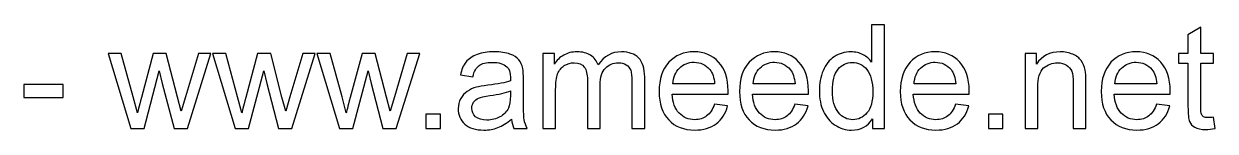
# Model space of a CAD drawing. Header units: millimetres. Extents: x -451 to 199, y -102 to 508.
# Drawn here: x 121.5 to 191.3, y -102.3 to -96.1 of the extents above; entities that cross this region are included whole.
import ezdxf

# ---------------------------------------------------------------- set-up
doc = ezdxf.new("R2010")
doc.units = ezdxf.units.MM
doc.header["$MEASUREMENT"] = 0
doc.layers.add('Layer 1', color=7, linetype='Continuous')

msp = doc.modelspace()

# ---------------------------------------------------------------- linework, layer by layer
at = {"layer": 'Layer 1', "color": 250}
for points, knots in [([(171.2535, -102.19), (171.2535, -102.19), (171.2535, -101.6326), (171.2535, -101.6326), (171.2535, -101.6326), (170.9756, -102.0658), (170.5663, -102.2831), (170.0259, -102.2831), (170.0259, -102.2831), (169.6759, -102.2831), (169.3542, -102.1872), (169.0621, -101.9939), (169.0621, -101.9939), (168.7686, -101.8019), (168.5414, -101.5324), (168.3791, -101.1881), (168.3791, -101.1881), (168.2182, -100.8424), (168.1378, -100.4459), (168.1378, -99.9971), (168.1378, -99.9971), (168.1378, -99.5597), (168.2112, -99.1632), (168.3565, -98.8061), (168.3565, -98.8061), (168.5033, -98.4505), (168.722, -98.1768), (169.0141, -97.9877), (169.0141, -97.9877), (169.3048, -97.7972), (169.6322, -97.7026), (169.992, -97.7026), (169.992, -97.7026), (170.2573, -97.7026), (170.493, -97.7591), (170.699, -97.8706), (170.699, -97.8706), (170.905, -97.9821), (171.0729, -98.1288), (171.2027, -98.308), (171.2027, -98.308), (171.2027, -98.308), (171.2027, -96.1278), (171.2027, -96.1278), (171.2027, -96.1278), (171.2027, -96.1278), (171.9478, -96.1278), (171.9478, -96.1278), (171.9478, -96.1278), (171.9478, -96.1278), (171.9478, -102.19), (171.9478, -102.19), (171.9478, -102.19), (171.9478, -102.19), (171.2535, -102.19), (171.2535, -102.19)], [0, 0, 0, 0, 0.0666667, 0.0666667, 0.0666667, 0.0666667, 0.1333333, 0.1333333, 0.1333333, 0.1333333, 0.2, 0.2, 0.2, 0.2, 0.2666667, 0.2666667, 0.2666667, 0.2666667, 0.3333333, 0.3333333, 0.3333333, 0.3333333, 0.4, 0.4, 0.4, 0.4, 0.4666667, 0.4666667, 0.4666667, 0.4666667, 0.5333333, 0.5333333, 0.5333333, 0.5333333, 0.6, 0.6, 0.6, 0.6, 0.6666667, 0.6666667, 0.6666667, 0.6666667, 0.7333333, 0.7333333, 0.7333333, 0.7333333, 0.8, 0.8, 0.8, 0.8, 0.8666667, 0.8666667, 0.8666667, 0.8666667, 1, 1, 1, 1]), ([(191.2222, -101.5254), (191.2222, -101.5254), (191.3238, -102.1829), (191.3238, -102.1829), (191.3238, -102.1829), (191.115, -102.2267), (190.9273, -102.2493), (190.7636, -102.2493), (190.7636, -102.2493), (190.4941, -102.2493), (190.2853, -102.2069), (190.1357, -102.1209), (190.1357, -102.1209), (189.9875, -102.0348), (189.8831, -101.9233), (189.8224, -101.7836), (189.8224, -101.7836), (189.7617, -101.6439), (189.7321, -101.3504), (189.7321, -100.9031), (189.7321, -100.9031), (189.7321, -100.9031), (189.7321, -98.3715), (189.7321, -98.3715), (189.7321, -98.3715), (189.7321, -98.3715), (189.1818, -98.3715), (189.1818, -98.3715), (189.1818, -98.3715), (189.1818, -98.3715), (189.1818, -97.7958), (189.1818, -97.7958), (189.1818, -97.7958), (189.1818, -97.7958), (189.7321, -97.7958), (189.7321, -97.7958), (189.7321, -97.7958), (189.7321, -97.7958), (189.7321, -96.7092), (189.7321, -96.7092), (189.7321, -96.7092), (189.7321, -96.7092), (190.4772, -96.2619), (190.4772, -96.2619), (190.4772, -96.2619), (190.4772, -96.2619), (190.4772, -97.7958), (190.4772, -97.7958), (190.4772, -97.7958), (190.4772, -97.7958), (191.2222, -97.7958), (191.2222, -97.7958), (191.2222, -97.7958), (191.2222, -97.7958), (191.2222, -98.3715), (191.2222, -98.3715), (191.2222, -98.3715), (191.2222, -98.3715), (190.4772, -98.3715), (190.4772, -98.3715), (190.4772, -98.3715), (190.4772, -98.3715), (190.4772, -100.9454), (190.4772, -100.9454), (190.4772, -100.9454), (190.4772, -101.1585), (190.4899, -101.2954), (190.5167, -101.356), (190.5167, -101.356), (190.5421, -101.4167), (190.5844, -101.4647), (190.6437, -101.5014), (190.6437, -101.5014), (190.703, -101.5367), (190.7876, -101.555), (190.8977, -101.555), (190.8977, -101.555), (190.9795, -101.555), (191.0882, -101.5451), (191.2222, -101.5254)], [0, 0, 0, 0, 0.047619, 0.047619, 0.047619, 0.047619, 0.0952381, 0.0952381, 0.0952381, 0.0952381, 0.1428571, 0.1428571, 0.1428571, 0.1428571, 0.1904762, 0.1904762, 0.1904762, 0.1904762, 0.2380952, 0.2380952, 0.2380952, 0.2380952, 0.2857143, 0.2857143, 0.2857143, 0.2857143, 0.3333333, 0.3333333, 0.3333333, 0.3333333, 0.3809524, 0.3809524, 0.3809524, 0.3809524, 0.4285714, 0.4285714, 0.4285714, 0.4285714, 0.4761905, 0.4761905, 0.4761905, 0.4761905, 0.5238095, 0.5238095, 0.5238095, 0.5238095, 0.5714286, 0.5714286, 0.5714286, 0.5714286, 0.6190476, 0.6190476, 0.6190476, 0.6190476, 0.6666667, 0.6666667, 0.6666667, 0.6666667, 0.7142857, 0.7142857, 0.7142857, 0.7142857, 0.7619048, 0.7619048, 0.7619048, 0.7619048, 0.8095238, 0.8095238, 0.8095238, 0.8095238, 0.8571429, 0.8571429, 0.8571429, 0.8571429, 0.9047619, 0.9047619, 0.9047619, 0.9047619, 1, 1, 1, 1]), ([(127.7995, -102.19), (127.7995, -102.19), (126.4717, -97.7958), (126.4717, -97.7958), (126.4717, -97.7958), (126.4717, -97.7958), (127.2506, -97.7958), (127.2506, -97.7958), (127.2506, -97.7958), (127.2506, -97.7958), (127.9519, -100.3316), (127.9519, -100.3316), (127.9519, -100.3316), (127.9519, -100.3316), (128.2003, -101.2756), (128.2003, -101.2756), (128.2003, -101.2756), (128.2102, -101.229), (128.2864, -100.9271), (128.4275, -100.3697), (128.4275, -100.3697), (128.4275, -100.3697), (129.1232, -97.7958), (129.1232, -97.7958), (129.1232, -97.7958), (129.1232, -97.7958), (129.8866, -97.7958), (129.8866, -97.7958), (129.8866, -97.7958), (129.8866, -97.7958), (130.5484, -100.3471), (130.5484, -100.3471), (130.5484, -100.3471), (130.5484, -100.3471), (130.7643, -101.1839), (130.7643, -101.1839), (130.7643, -101.1839), (130.7643, -101.1839), (131.0169, -100.3358), (131.0169, -100.3358), (131.0169, -100.3358), (131.0169, -100.3358), (131.7761, -97.7958), (131.7761, -97.7958), (131.7761, -97.7958), (131.7761, -97.7958), (132.5, -97.7958), (132.5, -97.7958), (132.5, -97.7958), (132.5, -97.7958), (131.1213, -102.19), (131.1213, -102.19), (131.1213, -102.19), (131.1213, -102.19), (130.3508, -102.19), (130.3508, -102.19), (130.3508, -102.19), (130.3508, -102.19), (129.6537, -99.5611), (129.6537, -99.5611), (129.6537, -99.5611), (129.6537, -99.5611), (129.4773, -98.809), (129.4773, -98.809), (129.4773, -98.809), (129.4773, -98.809), (128.5883, -102.19), (128.5883, -102.19), (128.5883, -102.19), (128.5883, -102.19), (127.7995, -102.19), (127.7995, -102.19)], [0, 0, 0, 0, 0.0526316, 0.0526316, 0.0526316, 0.0526316, 0.1052632, 0.1052632, 0.1052632, 0.1052632, 0.1578947, 0.1578947, 0.1578947, 0.1578947, 0.2105263, 0.2105263, 0.2105263, 0.2105263, 0.2631579, 0.2631579, 0.2631579, 0.2631579, 0.3157895, 0.3157895, 0.3157895, 0.3157895, 0.3684211, 0.3684211, 0.3684211, 0.3684211, 0.4210526, 0.4210526, 0.4210526, 0.4210526, 0.4736842, 0.4736842, 0.4736842, 0.4736842, 0.5263158, 0.5263158, 0.5263158, 0.5263158, 0.5789474, 0.5789474, 0.5789474, 0.5789474, 0.6315789, 0.6315789, 0.6315789, 0.6315789, 0.6842105, 0.6842105, 0.6842105, 0.6842105, 0.7368421, 0.7368421, 0.7368421, 0.7368421, 0.7894737, 0.7894737, 0.7894737, 0.7894737, 0.8421053, 0.8421053, 0.8421053, 0.8421053, 0.8947368, 0.8947368, 0.8947368, 0.8947368, 1, 1, 1, 1]), ([(133.9139, -102.19), (133.9139, -102.19), (132.5861, -97.7958), (132.5861, -97.7958), (132.5861, -97.7958), (132.5861, -97.7958), (133.365, -97.7958), (133.365, -97.7958), (133.365, -97.7958), (133.365, -97.7958), (134.0663, -100.3316), (134.0663, -100.3316), (134.0663, -100.3316), (134.0663, -100.3316), (134.3147, -101.2756), (134.3147, -101.2756), (134.3147, -101.2756), (134.3246, -101.229), (134.4008, -100.9271), (134.5419, -100.3697), (134.5419, -100.3697), (134.5419, -100.3697), (135.2376, -97.7958), (135.2376, -97.7958), (135.2376, -97.7958), (135.2376, -97.7958), (136.001, -97.7958), (136.001, -97.7958), (136.001, -97.7958), (136.001, -97.7958), (136.6628, -100.3471), (136.6628, -100.3471), (136.6628, -100.3471), (136.6628, -100.3471), (136.8787, -101.1839), (136.8787, -101.1839), (136.8787, -101.1839), (136.8787, -101.1839), (137.1313, -100.3358), (137.1313, -100.3358), (137.1313, -100.3358), (137.1313, -100.3358), (137.8905, -97.7958), (137.8905, -97.7958), (137.8905, -97.7958), (137.8905, -97.7958), (138.6144, -97.7958), (138.6144, -97.7958), (138.6144, -97.7958), (138.6144, -97.7958), (137.2357, -102.19), (137.2357, -102.19), (137.2357, -102.19), (137.2357, -102.19), (136.4652, -102.19), (136.4652, -102.19), (136.4652, -102.19), (136.4652, -102.19), (135.7681, -99.5611), (135.7681, -99.5611), (135.7681, -99.5611), (135.7681, -99.5611), (135.5917, -98.809), (135.5917, -98.809), (135.5917, -98.809), (135.5917, -98.809), (134.7027, -102.19), (134.7027, -102.19), (134.7027, -102.19), (134.7027, -102.19), (133.9139, -102.19), (133.9139, -102.19)], [0, 0, 0, 0, 0.0526316, 0.0526316, 0.0526316, 0.0526316, 0.1052632, 0.1052632, 0.1052632, 0.1052632, 0.1578947, 0.1578947, 0.1578947, 0.1578947, 0.2105263, 0.2105263, 0.2105263, 0.2105263, 0.2631579, 0.2631579, 0.2631579, 0.2631579, 0.3157895, 0.3157895, 0.3157895, 0.3157895, 0.3684211, 0.3684211, 0.3684211, 0.3684211, 0.4210526, 0.4210526, 0.4210526, 0.4210526, 0.4736842, 0.4736842, 0.4736842, 0.4736842, 0.5263158, 0.5263158, 0.5263158, 0.5263158, 0.5789474, 0.5789474, 0.5789474, 0.5789474, 0.6315789, 0.6315789, 0.6315789, 0.6315789, 0.6842105, 0.6842105, 0.6842105, 0.6842105, 0.7368421, 0.7368421, 0.7368421, 0.7368421, 0.7894737, 0.7894737, 0.7894737, 0.7894737, 0.8421053, 0.8421053, 0.8421053, 0.8421053, 0.8947368, 0.8947368, 0.8947368, 0.8947368, 1, 1, 1, 1]), ([(140.0283, -102.19), (140.0283, -102.19), (138.7005, -97.7958), (138.7005, -97.7958), (138.7005, -97.7958), (138.7005, -97.7958), (139.4794, -97.7958), (139.4794, -97.7958), (139.4794, -97.7958), (139.4794, -97.7958), (140.1807, -100.3316), (140.1807, -100.3316), (140.1807, -100.3316), (140.1807, -100.3316), (140.4291, -101.2756), (140.4291, -101.2756), (140.4291, -101.2756), (140.439, -101.229), (140.5152, -100.9271), (140.6563, -100.3697), (140.6563, -100.3697), (140.6563, -100.3697), (141.352, -97.7958), (141.352, -97.7958), (141.352, -97.7958), (141.352, -97.7958), (142.1154, -97.7958), (142.1154, -97.7958), (142.1154, -97.7958), (142.1154, -97.7958), (142.7772, -100.3471), (142.7772, -100.3471), (142.7772, -100.3471), (142.7772, -100.3471), (142.9931, -101.1839), (142.9931, -101.1839), (142.9931, -101.1839), (142.9931, -101.1839), (143.2457, -100.3358), (143.2457, -100.3358), (143.2457, -100.3358), (143.2457, -100.3358), (144.0049, -97.7958), (144.0049, -97.7958), (144.0049, -97.7958), (144.0049, -97.7958), (144.7288, -97.7958), (144.7288, -97.7958), (144.7288, -97.7958), (144.7288, -97.7958), (143.3501, -102.19), (143.3501, -102.19), (143.3501, -102.19), (143.3501, -102.19), (142.5796, -102.19), (142.5796, -102.19), (142.5796, -102.19), (142.5796, -102.19), (141.8825, -99.5611), (141.8825, -99.5611), (141.8825, -99.5611), (141.8825, -99.5611), (141.7061, -98.809), (141.7061, -98.809), (141.7061, -98.809), (141.7061, -98.809), (140.8171, -102.19), (140.8171, -102.19), (140.8171, -102.19), (140.8171, -102.19), (140.0283, -102.19), (140.0283, -102.19)], [0, 0, 0, 0, 0.0526316, 0.0526316, 0.0526316, 0.0526316, 0.1052632, 0.1052632, 0.1052632, 0.1052632, 0.1578947, 0.1578947, 0.1578947, 0.1578947, 0.2105263, 0.2105263, 0.2105263, 0.2105263, 0.2631579, 0.2631579, 0.2631579, 0.2631579, 0.3157895, 0.3157895, 0.3157895, 0.3157895, 0.3684211, 0.3684211, 0.3684211, 0.3684211, 0.4210526, 0.4210526, 0.4210526, 0.4210526, 0.4736842, 0.4736842, 0.4736842, 0.4736842, 0.5263158, 0.5263158, 0.5263158, 0.5263158, 0.5789474, 0.5789474, 0.5789474, 0.5789474, 0.6315789, 0.6315789, 0.6315789, 0.6315789, 0.6842105, 0.6842105, 0.6842105, 0.6842105, 0.7368421, 0.7368421, 0.7368421, 0.7368421, 0.7894737, 0.7894737, 0.7894737, 0.7894737, 0.8421053, 0.8421053, 0.8421053, 0.8421053, 0.8947368, 0.8947368, 0.8947368, 0.8947368, 1, 1, 1, 1]), ([(150.1079, -101.6397), (149.8313, -101.8753), (149.5646, -102.0404), (149.3092, -102.1378), (149.3092, -102.1378), (149.0538, -102.2352), (148.7801, -102.2831), (148.4865, -102.2831), (148.4865, -102.2831), (148.0039, -102.2831), (147.6328, -102.166), (147.3732, -101.9304), (147.3732, -101.9304), (147.1135, -101.6961), (146.9837, -101.3955), (146.9837, -101.0301), (146.9837, -101.0301), (146.9837, -100.8156), (147.0331, -100.6194), (147.1305, -100.4416), (147.1305, -100.4416), (147.2292, -100.2638), (147.3576, -100.1227), (147.5157, -100.0155), (147.5157, -100.0155), (147.6751, -99.9082), (147.8529, -99.8264), (148.0519, -99.7713), (148.0519, -99.7713), (148.1987, -99.7332), (148.4202, -99.6966), (148.7151, -99.6599), (148.7151, -99.6599), (149.3163, -99.5893), (149.7608, -99.5032), (150.0444, -99.4045), (150.0444, -99.4045), (150.0472, -99.3029), (150.0486, -99.2379), (150.0486, -99.2111), (150.0486, -99.2111), (150.0486, -98.9092), (149.9781, -98.6961), (149.837, -98.5719), (149.837, -98.5719), (149.6465, -98.404), (149.3628, -98.3207), (148.9875, -98.3207), (148.9875, -98.3207), (148.6361, -98.3207), (148.3765, -98.3828), (148.21, -98.5056), (148.21, -98.5056), (148.042, -98.6283), (147.9193, -98.8457), (147.8388, -99.1589), (147.8388, -99.1589), (147.8388, -99.1589), (147.1107, -99.0573), (147.1107, -99.0573), (147.1107, -99.0573), (147.177, -98.7455), (147.2857, -98.4929), (147.4381, -98.301), (147.4381, -98.301), (147.5905, -98.1091), (147.8106, -97.9623), (148.0985, -97.8579), (148.0985, -97.8579), (148.3849, -97.7549), (148.7194, -97.7026), (149.0976, -97.7026), (149.0976, -97.7026), (149.4729, -97.7026), (149.7791, -97.7464), (150.0148, -97.8353), (150.0148, -97.8353), (150.249, -97.9242), (150.4226, -98.0343), (150.5327, -98.1683), (150.5327, -98.1683), (150.6427, -98.3024), (150.7203, -98.4717), (150.7655, -98.6763), (150.7655, -98.6763), (150.7895, -98.8033), (150.8022, -99.0319), (150.8022, -99.3607), (150.8022, -99.3607), (150.8022, -99.3607), (150.8022, -100.3485), (150.8022, -100.3485), (150.8022, -100.3485), (150.8022, -101.0385), (150.8177, -101.4746), (150.8487, -101.6594), (150.8487, -101.6594), (150.8784, -101.8443), (150.9405, -102.0207), (151.0308, -102.19), (151.0308, -102.19), (151.0308, -102.19), (150.2518, -102.19), (150.2518, -102.19), (150.2518, -102.19), (150.1771, -102.0334), (150.1291, -101.8499), (150.1079, -101.6397)], [0, 0, 0, 0, 0.0357143, 0.0357143, 0.0357143, 0.0357143, 0.0714286, 0.0714286, 0.0714286, 0.0714286, 0.1071429, 0.1071429, 0.1071429, 0.1071429, 0.1428571, 0.1428571, 0.1428571, 0.1428571, 0.1785714, 0.1785714, 0.1785714, 0.1785714, 0.2142857, 0.2142857, 0.2142857, 0.2142857, 0.25, 0.25, 0.25, 0.25, 0.2857143, 0.2857143, 0.2857143, 0.2857143, 0.3214286, 0.3214286, 0.3214286, 0.3214286, 0.3571429, 0.3571429, 0.3571429, 0.3571429, 0.3928571, 0.3928571, 0.3928571, 0.3928571, 0.4285714, 0.4285714, 0.4285714, 0.4285714, 0.4642857, 0.4642857, 0.4642857, 0.4642857, 0.5, 0.5, 0.5, 0.5, 0.5357143, 0.5357143, 0.5357143, 0.5357143, 0.5714286, 0.5714286, 0.5714286, 0.5714286, 0.6071429, 0.6071429, 0.6071429, 0.6071429, 0.6428571, 0.6428571, 0.6428571, 0.6428571, 0.6785714, 0.6785714, 0.6785714, 0.6785714, 0.7142857, 0.7142857, 0.7142857, 0.7142857, 0.75, 0.75, 0.75, 0.75, 0.7857143, 0.7857143, 0.7857143, 0.7857143, 0.8214286, 0.8214286, 0.8214286, 0.8214286, 0.8571429, 0.8571429, 0.8571429, 0.8571429, 0.8928571, 0.8928571, 0.8928571, 0.8928571, 0.9285714, 0.9285714, 0.9285714, 0.9285714, 1, 1, 1, 1]), ([(151.9466, -102.19), (151.9466, -102.19), (151.9466, -97.7958), (151.9466, -97.7958), (151.9466, -97.7958), (151.9466, -97.7958), (152.6155, -97.7958), (152.6155, -97.7958), (152.6155, -97.7958), (152.6155, -97.7958), (152.6155, -98.4167), (152.6155, -98.4167), (152.6155, -98.4167), (152.7523, -98.2022), (152.9358, -98.0286), (153.1644, -97.8988), (153.1644, -97.8988), (153.393, -97.7676), (153.6526, -97.7026), (153.9447, -97.7026), (153.9447, -97.7026), (154.2693, -97.7026), (154.536, -97.7704), (154.7434, -97.9044), (154.7434, -97.9044), (154.9509, -98.0399), (155.0976, -98.2276), (155.1823, -98.4703), (155.1823, -98.4703), (155.5322, -97.9581), (155.9852, -97.7026), (156.544, -97.7026), (156.544, -97.7026), (156.9815, -97.7026), (157.3187, -97.8226), (157.553, -98.0639), (157.553, -98.0639), (157.7886, -98.3052), (157.9072, -98.6763), (157.9072, -99.1773), (157.9072, -99.1773), (157.9072, -99.1773), (157.9072, -102.19), (157.9072, -102.19), (157.9072, -102.19), (157.9072, -102.19), (157.1621, -102.19), (157.1621, -102.19), (157.1621, -102.19), (157.1621, -102.19), (157.1621, -99.4242), (157.1621, -99.4242), (157.1621, -99.4242), (157.1621, -99.1279), (157.1367, -98.9134), (157.0887, -98.7822), (157.0887, -98.7822), (157.0407, -98.6509), (156.9532, -98.5465), (156.8248, -98.4661), (156.8248, -98.4661), (156.6978, -98.3856), (156.5483, -98.3461), (156.3775, -98.3461), (156.3775, -98.3461), (156.0671, -98.3461), (155.8102, -98.4491), (155.6056, -98.6537), (155.6056, -98.6537), (155.401, -98.8598), (155.2994, -99.1886), (155.2994, -99.6401), (155.2994, -99.6401), (155.2994, -99.6401), (155.2994, -102.19), (155.2994, -102.19), (155.2994, -102.19), (155.2994, -102.19), (154.5543, -102.19), (154.5543, -102.19), (154.5543, -102.19), (154.5543, -102.19), (154.5543, -99.3381), (154.5543, -99.3381), (154.5543, -99.3381), (154.5543, -99.0079), (154.4937, -98.7596), (154.3723, -98.5945), (154.3723, -98.5945), (154.251, -98.4294), (154.052, -98.3461), (153.7768, -98.3461), (153.7768, -98.3461), (153.568, -98.3461), (153.3747, -98.4012), (153.1969, -98.5112), (153.1969, -98.5112), (153.0191, -98.6213), (152.8906, -98.7822), (152.8102, -98.9952), (152.8102, -98.9952), (152.7312, -99.2069), (152.6917, -99.5131), (152.6917, -99.9125), (152.6917, -99.9125), (152.6917, -99.9125), (152.6917, -102.19), (152.6917, -102.19), (152.6917, -102.19), (152.6917, -102.19), (151.9466, -102.19), (151.9466, -102.19)], [0, 0, 0, 0, 0.0344828, 0.0344828, 0.0344828, 0.0344828, 0.0689655, 0.0689655, 0.0689655, 0.0689655, 0.1034483, 0.1034483, 0.1034483, 0.1034483, 0.137931, 0.137931, 0.137931, 0.137931, 0.1724138, 0.1724138, 0.1724138, 0.1724138, 0.2068966, 0.2068966, 0.2068966, 0.2068966, 0.2413793, 0.2413793, 0.2413793, 0.2413793, 0.2758621, 0.2758621, 0.2758621, 0.2758621, 0.3103448, 0.3103448, 0.3103448, 0.3103448, 0.3448276, 0.3448276, 0.3448276, 0.3448276, 0.3793103, 0.3793103, 0.3793103, 0.3793103, 0.4137931, 0.4137931, 0.4137931, 0.4137931, 0.4482759, 0.4482759, 0.4482759, 0.4482759, 0.4827586, 0.4827586, 0.4827586, 0.4827586, 0.5172414, 0.5172414, 0.5172414, 0.5172414, 0.5517241, 0.5517241, 0.5517241, 0.5517241, 0.5862069, 0.5862069, 0.5862069, 0.5862069, 0.6206897, 0.6206897, 0.6206897, 0.6206897, 0.6551724, 0.6551724, 0.6551724, 0.6551724, 0.6896552, 0.6896552, 0.6896552, 0.6896552, 0.7241379, 0.7241379, 0.7241379, 0.7241379, 0.7586207, 0.7586207, 0.7586207, 0.7586207, 0.7931034, 0.7931034, 0.7931034, 0.7931034, 0.8275862, 0.8275862, 0.8275862, 0.8275862, 0.862069, 0.862069, 0.862069, 0.862069, 0.8965517, 0.8965517, 0.8965517, 0.8965517, 0.9310345, 0.9310345, 0.9310345, 0.9310345, 1, 1, 1, 1]), ([(161.9966, -100.7676), (161.9966, -100.7676), (162.7671, -100.8692), (162.7671, -100.8692), (162.7671, -100.8692), (162.6471, -101.3165), (162.4228, -101.6651), (162.0954, -101.912), (162.0954, -101.912), (161.768, -102.159), (161.3503, -102.2831), (160.8409, -102.2831), (160.8409, -102.2831), (160.2003, -102.2831), (159.6923, -102.0856), (159.3169, -101.6905), (159.3169, -101.6905), (158.9415, -101.2968), (158.7539, -100.7422), (158.7539, -100.0296), (158.7539, -100.0296), (158.7539, -99.293), (158.943, -98.7201), (159.3225, -98.3137), (159.3225, -98.3137), (159.7021, -97.9058), (160.1946, -97.7026), (160.8, -97.7026), (160.8, -97.7026), (161.3856, -97.7026), (161.864, -97.9016), (162.2351, -98.301), (162.2351, -98.301), (162.6062, -98.7003), (162.7925, -99.2619), (162.7925, -99.9858), (162.7925, -99.9858), (162.7925, -100.0296), (162.7911, -100.0959), (162.7883, -100.1834), (162.7883, -100.1834), (162.7883, -100.1834), (159.5159, -100.1834), (159.5159, -100.1834), (159.5159, -100.1834), (159.5441, -100.6646), (159.6796, -101.0343), (159.9251, -101.2897), (159.9251, -101.2897), (160.1692, -101.5451), (160.4754, -101.6735), (160.8409, -101.6735), (160.8409, -101.6735), (161.1133, -101.6735), (161.3461, -101.6016), (161.538, -101.4576), (161.538, -101.4576), (161.7313, -101.3137), (161.8837, -101.0837), (161.9966, -100.7676)], [0, 0, 0, 0, 0.0625, 0.0625, 0.0625, 0.0625, 0.125, 0.125, 0.125, 0.125, 0.1875, 0.1875, 0.1875, 0.1875, 0.25, 0.25, 0.25, 0.25, 0.3125, 0.3125, 0.3125, 0.3125, 0.375, 0.375, 0.375, 0.375, 0.4375, 0.4375, 0.4375, 0.4375, 0.5, 0.5, 0.5, 0.5, 0.5625, 0.5625, 0.5625, 0.5625, 0.625, 0.625, 0.625, 0.625, 0.6875, 0.6875, 0.6875, 0.6875, 0.75, 0.75, 0.75, 0.75, 0.8125, 0.8125, 0.8125, 0.8125, 0.875, 0.875, 0.875, 0.875, 1, 1, 1, 1]), ([(159.5582, -99.5738), (159.5582, -99.5738), (162.0051, -99.5738), (162.0051, -99.5738), (162.0051, -99.5738), (161.9726, -99.2041), (161.8781, -98.9275), (161.7243, -98.7426), (161.7243, -98.7426), (161.4886, -98.4562), (161.181, -98.3123), (160.8042, -98.3123), (160.8042, -98.3123), (160.4627, -98.3123), (160.1763, -98.4266), (159.9434, -98.6552), (159.9434, -98.6552), (159.712, -98.8838), (159.5836, -99.19), (159.5582, -99.5738)], [0, 0, 0, 0, 0.1666667, 0.1666667, 0.1666667, 0.1666667, 0.3333333, 0.3333333, 0.3333333, 0.3333333, 0.5, 0.5, 0.5, 0.5, 0.6666667, 0.6666667, 0.6666667, 0.6666667, 1, 1, 1, 1]), ([(166.7055, -100.7676), (166.7055, -100.7676), (167.476, -100.8692), (167.476, -100.8692), (167.476, -100.8692), (167.356, -101.3165), (167.1317, -101.6651), (166.8043, -101.912), (166.8043, -101.912), (166.4769, -102.159), (166.0592, -102.2831), (165.5498, -102.2831), (165.5498, -102.2831), (164.9092, -102.2831), (164.4012, -102.0856), (164.0258, -101.6905), (164.0258, -101.6905), (163.6504, -101.2968), (163.4628, -100.7422), (163.4628, -100.0296), (163.4628, -100.0296), (163.4628, -99.293), (163.6519, -98.7201), (164.0314, -98.3137), (164.0314, -98.3137), (164.411, -97.9058), (164.9035, -97.7026), (165.5089, -97.7026), (165.5089, -97.7026), (166.0945, -97.7026), (166.5729, -97.9016), (166.944, -98.301), (166.944, -98.301), (167.3151, -98.7003), (167.5014, -99.2619), (167.5014, -99.9858), (167.5014, -99.9858), (167.5014, -100.0296), (167.5, -100.0959), (167.4972, -100.1834), (167.4972, -100.1834), (167.4972, -100.1834), (164.2248, -100.1834), (164.2248, -100.1834), (164.2248, -100.1834), (164.253, -100.6646), (164.3885, -101.0343), (164.634, -101.2897), (164.634, -101.2897), (164.8781, -101.5451), (165.1843, -101.6735), (165.5498, -101.6735), (165.5498, -101.6735), (165.8222, -101.6735), (166.055, -101.6016), (166.2469, -101.4576), (166.2469, -101.4576), (166.4402, -101.3137), (166.5926, -101.0837), (166.7055, -100.7676)], [0, 0, 0, 0, 0.0625, 0.0625, 0.0625, 0.0625, 0.125, 0.125, 0.125, 0.125, 0.1875, 0.1875, 0.1875, 0.1875, 0.25, 0.25, 0.25, 0.25, 0.3125, 0.3125, 0.3125, 0.3125, 0.375, 0.375, 0.375, 0.375, 0.4375, 0.4375, 0.4375, 0.4375, 0.5, 0.5, 0.5, 0.5, 0.5625, 0.5625, 0.5625, 0.5625, 0.625, 0.625, 0.625, 0.625, 0.6875, 0.6875, 0.6875, 0.6875, 0.75, 0.75, 0.75, 0.75, 0.8125, 0.8125, 0.8125, 0.8125, 0.875, 0.875, 0.875, 0.875, 1, 1, 1, 1]), ([(164.2671, -99.5738), (164.2671, -99.5738), (166.714, -99.5738), (166.714, -99.5738), (166.714, -99.5738), (166.6815, -99.2041), (166.587, -98.9275), (166.4332, -98.7426), (166.4332, -98.7426), (166.1975, -98.4562), (165.8899, -98.3123), (165.5131, -98.3123), (165.5131, -98.3123), (165.1716, -98.3123), (164.8852, -98.4266), (164.6523, -98.6552), (164.6523, -98.6552), (164.4209, -98.8838), (164.2925, -99.19), (164.2671, -99.5738)], [0, 0, 0, 0, 0.1666667, 0.1666667, 0.1666667, 0.1666667, 0.3333333, 0.3333333, 0.3333333, 0.3333333, 0.5, 0.5, 0.5, 0.5, 0.6666667, 0.6666667, 0.6666667, 0.6666667, 1, 1, 1, 1]), ([(168.8998, -99.9985), (168.8998, -100.5602), (169.0183, -100.9793), (169.2568, -101.2573), (169.2568, -101.2573), (169.4939, -101.5352), (169.7747, -101.6735), (170.0978, -101.6735), (170.0978, -101.6735), (170.4238, -101.6735), (170.7004, -101.5409), (170.929, -101.2756), (170.929, -101.2756), (171.1562, -101.0103), (171.2705, -100.6053), (171.2705, -100.0606), (171.2705, -100.0606), (171.2705, -99.4623), (171.1548, -99.022), (170.9219, -98.7412), (170.9219, -98.7412), (170.6905, -98.4604), (170.4041, -98.3207), (170.064, -98.3207), (170.064, -98.3207), (169.7324, -98.3207), (169.4558, -98.4548), (169.2328, -98.7243), (169.2328, -98.7243), (169.0113, -98.9938), (168.8998, -99.4186), (168.8998, -99.9985)], [0, 0, 0, 0, 0.1111111, 0.1111111, 0.1111111, 0.1111111, 0.2222222, 0.2222222, 0.2222222, 0.2222222, 0.3333333, 0.3333333, 0.3333333, 0.3333333, 0.4444444, 0.4444444, 0.4444444, 0.4444444, 0.5555556, 0.5555556, 0.5555556, 0.5555556, 0.6666667, 0.6666667, 0.6666667, 0.6666667, 0.7777778, 0.7777778, 0.7777778, 0.7777778, 1, 1, 1, 1]), ([(176.1233, -100.7676), (176.1233, -100.7676), (176.8938, -100.8692), (176.8938, -100.8692), (176.8938, -100.8692), (176.7738, -101.3165), (176.5495, -101.6651), (176.2221, -101.912), (176.2221, -101.912), (175.8947, -102.159), (175.477, -102.2831), (174.9676, -102.2831), (174.9676, -102.2831), (174.327, -102.2831), (173.819, -102.0856), (173.4436, -101.6905), (173.4436, -101.6905), (173.0682, -101.2968), (172.8806, -100.7422), (172.8806, -100.0296), (172.8806, -100.0296), (172.8806, -99.293), (173.0697, -98.7201), (173.4492, -98.3137), (173.4492, -98.3137), (173.8288, -97.9058), (174.3213, -97.7026), (174.9267, -97.7026), (174.9267, -97.7026), (175.5123, -97.7026), (175.9907, -97.9016), (176.3618, -98.301), (176.3618, -98.301), (176.7329, -98.7003), (176.9192, -99.2619), (176.9192, -99.9858), (176.9192, -99.9858), (176.9192, -100.0296), (176.9178, -100.0959), (176.915, -100.1834), (176.915, -100.1834), (176.915, -100.1834), (173.6426, -100.1834), (173.6426, -100.1834), (173.6426, -100.1834), (173.6708, -100.6646), (173.8063, -101.0343), (174.0518, -101.2897), (174.0518, -101.2897), (174.2959, -101.5451), (174.6021, -101.6735), (174.9676, -101.6735), (174.9676, -101.6735), (175.24, -101.6735), (175.4728, -101.6016), (175.6647, -101.4576), (175.6647, -101.4576), (175.858, -101.3137), (176.0104, -101.0837), (176.1233, -100.7676)], [0, 0, 0, 0, 0.0625, 0.0625, 0.0625, 0.0625, 0.125, 0.125, 0.125, 0.125, 0.1875, 0.1875, 0.1875, 0.1875, 0.25, 0.25, 0.25, 0.25, 0.3125, 0.3125, 0.3125, 0.3125, 0.375, 0.375, 0.375, 0.375, 0.4375, 0.4375, 0.4375, 0.4375, 0.5, 0.5, 0.5, 0.5, 0.5625, 0.5625, 0.5625, 0.5625, 0.625, 0.625, 0.625, 0.625, 0.6875, 0.6875, 0.6875, 0.6875, 0.75, 0.75, 0.75, 0.75, 0.8125, 0.8125, 0.8125, 0.8125, 0.875, 0.875, 0.875, 0.875, 1, 1, 1, 1]), ([(173.6849, -99.5738), (173.6849, -99.5738), (176.1318, -99.5738), (176.1318, -99.5738), (176.1318, -99.5738), (176.0993, -99.2041), (176.0048, -98.9275), (175.851, -98.7426), (175.851, -98.7426), (175.6153, -98.4562), (175.3077, -98.3123), (174.9309, -98.3123), (174.9309, -98.3123), (174.5894, -98.3123), (174.303, -98.4266), (174.0701, -98.6552), (174.0701, -98.6552), (173.8387, -98.8838), (173.7103, -99.19), (173.6849, -99.5738)], [0, 0, 0, 0, 0.1666667, 0.1666667, 0.1666667, 0.1666667, 0.3333333, 0.3333333, 0.3333333, 0.3333333, 0.5, 0.5, 0.5, 0.5, 0.6666667, 0.6666667, 0.6666667, 0.6666667, 1, 1, 1, 1]), ([(180.1873, -102.19), (180.1873, -102.19), (180.1873, -97.7958), (180.1873, -97.7958), (180.1873, -97.7958), (180.1873, -97.7958), (180.8562, -97.7958), (180.8562, -97.7958), (180.8562, -97.7958), (180.8562, -97.7958), (180.8562, -98.4195), (180.8562, -98.4195), (180.8562, -98.4195), (181.1779, -97.9411), (181.6436, -97.7026), (182.2518, -97.7026), (182.2518, -97.7026), (182.5171, -97.7026), (182.7598, -97.7506), (182.9813, -97.8452), (182.9813, -97.8452), (183.2029, -97.9397), (183.3694, -98.0653), (183.4794, -98.2191), (183.4794, -98.2191), (183.5895, -98.3729), (183.6671, -98.5564), (183.7109, -98.768), (183.7109, -98.768), (183.7377, -98.9063), (183.7518, -99.1476), (183.7518, -99.4919), (183.7518, -99.4919), (183.7518, -99.4919), (183.7518, -102.19), (183.7518, -102.19), (183.7518, -102.19), (183.7518, -102.19), (183.0067, -102.19), (183.0067, -102.19), (183.0067, -102.19), (183.0067, -102.19), (183.0067, -99.5202), (183.0067, -99.5202), (183.0067, -99.5202), (183.0067, -99.2168), (182.9785, -98.9896), (182.9206, -98.84), (182.9206, -98.84), (182.8628, -98.6904), (182.7598, -98.5705), (182.613, -98.4802), (182.613, -98.4802), (182.4663, -98.3913), (182.2927, -98.3461), (182.0951, -98.3461), (182.0951, -98.3461), (181.779, -98.3461), (181.5067, -98.4463), (181.2767, -98.6481), (181.2767, -98.6481), (181.0467, -98.8485), (180.9324, -99.2309), (180.9324, -99.7925), (180.9324, -99.7925), (180.9324, -99.7925), (180.9324, -102.19), (180.9324, -102.19), (180.9324, -102.19), (180.9324, -102.19), (180.1873, -102.19), (180.1873, -102.19)], [0, 0, 0, 0, 0.0526316, 0.0526316, 0.0526316, 0.0526316, 0.1052632, 0.1052632, 0.1052632, 0.1052632, 0.1578947, 0.1578947, 0.1578947, 0.1578947, 0.2105263, 0.2105263, 0.2105263, 0.2105263, 0.2631579, 0.2631579, 0.2631579, 0.2631579, 0.3157895, 0.3157895, 0.3157895, 0.3157895, 0.3684211, 0.3684211, 0.3684211, 0.3684211, 0.4210526, 0.4210526, 0.4210526, 0.4210526, 0.4736842, 0.4736842, 0.4736842, 0.4736842, 0.5263158, 0.5263158, 0.5263158, 0.5263158, 0.5789474, 0.5789474, 0.5789474, 0.5789474, 0.6315789, 0.6315789, 0.6315789, 0.6315789, 0.6842105, 0.6842105, 0.6842105, 0.6842105, 0.7368421, 0.7368421, 0.7368421, 0.7368421, 0.7894737, 0.7894737, 0.7894737, 0.7894737, 0.8421053, 0.8421053, 0.8421053, 0.8421053, 0.8947368, 0.8947368, 0.8947368, 0.8947368, 1, 1, 1, 1]), ([(187.8934, -100.7676), (187.8934, -100.7676), (188.6639, -100.8692), (188.6639, -100.8692), (188.6639, -100.8692), (188.5439, -101.3165), (188.3196, -101.6651), (187.9922, -101.912), (187.9922, -101.912), (187.6648, -102.159), (187.2471, -102.2831), (186.7377, -102.2831), (186.7377, -102.2831), (186.0971, -102.2831), (185.5891, -102.0856), (185.2137, -101.6905), (185.2137, -101.6905), (184.8383, -101.2968), (184.6507, -100.7422), (184.6507, -100.0296), (184.6507, -100.0296), (184.6507, -99.293), (184.8398, -98.7201), (185.2193, -98.3137), (185.2193, -98.3137), (185.5989, -97.9058), (186.0914, -97.7026), (186.6968, -97.7026), (186.6968, -97.7026), (187.2824, -97.7026), (187.7608, -97.9016), (188.1319, -98.301), (188.1319, -98.301), (188.503, -98.7003), (188.6893, -99.2619), (188.6893, -99.9858), (188.6893, -99.9858), (188.6893, -100.0296), (188.6879, -100.0959), (188.6851, -100.1834), (188.6851, -100.1834), (188.6851, -100.1834), (185.4127, -100.1834), (185.4127, -100.1834), (185.4127, -100.1834), (185.4409, -100.6646), (185.5764, -101.0343), (185.8219, -101.2897), (185.8219, -101.2897), (186.066, -101.5451), (186.3722, -101.6735), (186.7377, -101.6735), (186.7377, -101.6735), (187.0101, -101.6735), (187.2429, -101.6016), (187.4348, -101.4576), (187.4348, -101.4576), (187.6281, -101.3137), (187.7805, -101.0837), (187.8934, -100.7676)], [0, 0, 0, 0, 0.0625, 0.0625, 0.0625, 0.0625, 0.125, 0.125, 0.125, 0.125, 0.1875, 0.1875, 0.1875, 0.1875, 0.25, 0.25, 0.25, 0.25, 0.3125, 0.3125, 0.3125, 0.3125, 0.375, 0.375, 0.375, 0.375, 0.4375, 0.4375, 0.4375, 0.4375, 0.5, 0.5, 0.5, 0.5, 0.5625, 0.5625, 0.5625, 0.5625, 0.625, 0.625, 0.625, 0.625, 0.6875, 0.6875, 0.6875, 0.6875, 0.75, 0.75, 0.75, 0.75, 0.8125, 0.8125, 0.8125, 0.8125, 0.875, 0.875, 0.875, 0.875, 1, 1, 1, 1]), ([(185.455, -99.5738), (185.455, -99.5738), (187.9019, -99.5738), (187.9019, -99.5738), (187.9019, -99.5738), (187.8694, -99.2041), (187.7749, -98.9275), (187.6211, -98.7426), (187.6211, -98.7426), (187.3854, -98.4562), (187.0778, -98.3123), (186.701, -98.3123), (186.701, -98.3123), (186.3595, -98.3123), (186.0731, -98.4266), (185.8402, -98.6552), (185.8402, -98.6552), (185.6088, -98.8838), (185.4804, -99.19), (185.455, -99.5738)], [0, 0, 0, 0, 0.1666667, 0.1666667, 0.1666667, 0.1666667, 0.3333333, 0.3333333, 0.3333333, 0.3333333, 0.5, 0.5, 0.5, 0.5, 0.6666667, 0.6666667, 0.6666667, 0.6666667, 1, 1, 1, 1]), ([(121.5413, -100.3697), (121.5413, -100.3697), (121.5413, -99.6246), (121.5413, -99.6246), (121.5413, -99.6246), (121.5413, -99.6246), (123.8442, -99.6246), (123.8442, -99.6246), (123.8442, -99.6246), (123.8442, -99.6246), (123.8442, -100.3697), (123.8442, -100.3697), (123.8442, -100.3697), (123.8442, -100.3697), (121.5413, -100.3697), (121.5413, -100.3697)], [0, 0, 0, 0, 0.2, 0.2, 0.2, 0.2, 0.4, 0.4, 0.4, 0.4, 0.6, 0.6, 0.6, 0.6, 1, 1, 1, 1]), ([(150.0486, -99.9887), (149.7777, -100.0987), (149.3713, -100.1919), (148.8294, -100.2681), (148.8294, -100.2681), (148.5218, -100.3118), (148.3045, -100.3612), (148.1775, -100.4162), (148.1775, -100.4162), (148.0505, -100.4713), (147.9531, -100.5517), (147.884, -100.6561), (147.884, -100.6561), (147.8148, -100.7619), (147.7796, -100.8791), (147.7796, -101.0089), (147.7796, -101.0089), (147.7796, -101.205), (147.8544, -101.3701), (148.0053, -101.5014), (148.0053, -101.5014), (148.1563, -101.6326), (148.3765, -101.6989), (148.6658, -101.6989), (148.6658, -101.6989), (148.9522, -101.6989), (149.2076, -101.6368), (149.432, -101.5113), (149.432, -101.5113), (149.6549, -101.3871), (149.82, -101.2163), (149.9245, -101.0004), (149.9245, -101.0004), (150.0049, -100.8325), (150.0444, -100.5856), (150.0444, -100.2596), (150.0444, -100.2596), (150.0444, -100.2596), (150.0486, -99.9887), (150.0486, -99.9887)], [0, 0, 0, 0, 0.0909091, 0.0909091, 0.0909091, 0.0909091, 0.1818182, 0.1818182, 0.1818182, 0.1818182, 0.2727273, 0.2727273, 0.2727273, 0.2727273, 0.3636364, 0.3636364, 0.3636364, 0.3636364, 0.4545455, 0.4545455, 0.4545455, 0.4545455, 0.5454545, 0.5454545, 0.5454545, 0.5454545, 0.6363636, 0.6363636, 0.6363636, 0.6363636, 0.7272727, 0.7272727, 0.7272727, 0.7272727, 0.8181818, 0.8181818, 0.8181818, 0.8181818, 1, 1, 1, 1]), ([(145.0971, -102.19), (145.0971, -102.19), (145.0971, -101.3433), (145.0971, -101.3433), (145.0971, -101.3433), (145.0971, -101.3433), (145.9437, -101.3433), (145.9437, -101.3433), (145.9437, -101.3433), (145.9437, -101.3433), (145.9437, -102.19), (145.9437, -102.19), (145.9437, -102.19), (145.9437, -102.19), (145.0971, -102.19), (145.0971, -102.19)], [0, 0, 0, 0, 0.2, 0.2, 0.2, 0.2, 0.4, 0.4, 0.4, 0.4, 0.6, 0.6, 0.6, 0.6, 1, 1, 1, 1]), ([(178.0467, -102.19), (178.0467, -102.19), (178.0467, -101.3433), (178.0467, -101.3433), (178.0467, -101.3433), (178.0467, -101.3433), (178.8933, -101.3433), (178.8933, -101.3433), (178.8933, -101.3433), (178.8933, -101.3433), (178.8933, -102.19), (178.8933, -102.19), (178.8933, -102.19), (178.8933, -102.19), (178.0467, -102.19), (178.0467, -102.19)], [0, 0, 0, 0, 0.2, 0.2, 0.2, 0.2, 0.4, 0.4, 0.4, 0.4, 0.6, 0.6, 0.6, 0.6, 1, 1, 1, 1])]:
    msp.add_open_spline(points, degree=3, knots=knots, dxfattribs=at)

doc.saveas('drawing.dxf')
